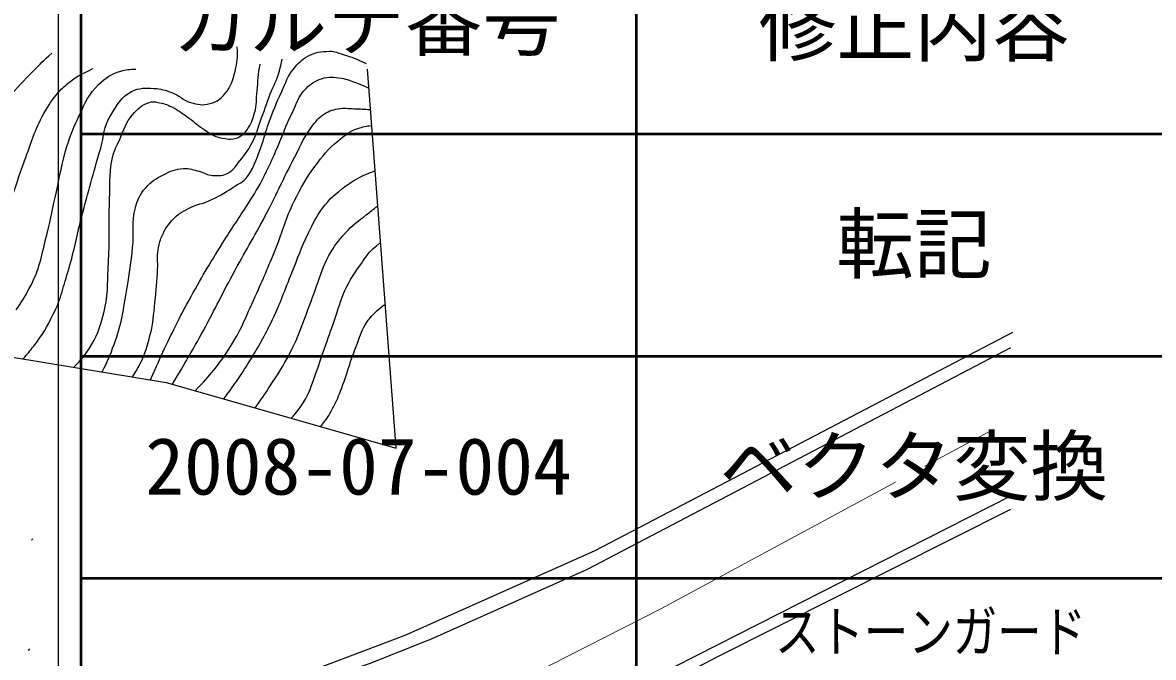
# Model space of a CAD drawing. Units: millimetres, scale not verified. Extents: x 40000 to 680000, y 20000 to 380000.
# Drawn here: x 577382 to 628281, y 313635 to 342208 of the extents above; entities that cross this region are included whole.
import ezdxf
from ezdxf.enums import TextEntityAlignment as Align

# ---------------------------------------------------------------- set-up
doc = ezdxf.new("R2010")
doc.units = ezdxf.units.MM
doc.header["$LTSCALE"] = 1000
doc.linetypes.add('CHAIN', pattern=[18.5, 12, -1.5, 3.5, -1.5])
for name, color, linetype, lineweight in [('M-BGD', 7, 'Continuous', 25), ('M-BMK', 2, 'CHAIN', 13), ('M-TTL-BAND', 7, 'Continuous', 25), ('M-TTL-FRAM', 2, 'Continuous', 50), ('M-TTL-LINE', 7, 'Continuous', 50)]:
    doc.layers.add(name, color=color, linetype=linetype, lineweight=lineweight)
doc.layers.add('M-TTL-TXT', color=7, linetype='Continuous')
doc.styles.add('ＭＳ ゴシック', font='')
doc.styles.get('ＭＳ ゴシック').set_extended_font_data('MS Gothic')

msp = doc.modelspace()

# ---------------------------------------------------------------- linework, layer by layer
at = {"layer": 'M-BGD'}
for p, q in [((577774, 318905), (577845, 318976)), ((577640, 313943), (577711, 314014))]:
    msp.add_line(p, q, dxfattribs=at)
for points in [[(533147, 308971), (551618, 315318), (559230, 318846), (569230, 326399), (575543, 327369), (583841, 326009), (594196, 323054), (592904, 340119)], [(586581, 311881), (588168, 312350), (590792, 313196), (594602, 314636), (603154, 318446), (621950, 328267)], [(586495, 311290), (589776, 312265), (592994, 313366), (595788, 314466), (602815, 317599), (621865, 327590)], [(551592, 300581), (554132, 300496), (559381, 300496), (562514, 300581), (566154, 300835), (569372, 301174), (573690, 301766), (578939, 302782), (582918, 303798), (586982, 304984), (591724, 306677), (592570, 307016), (594179, 307524), (601376, 310656), (604847, 312265), (621865, 320901)], [(551592, 300073), (557772, 299904), (561074, 299988), (564207, 300158), (570303, 300750), (577923, 302020), (582326, 303036), (585289, 303883), (589946, 305407), (593671, 306762), (597481, 308370), (605016, 311757), (608742, 313704), (621865, 320308)]]:
    msp.add_lwpolyline(points, dxfattribs=at)
for points, knots in [([(577396, 327065), (577634, 327324), (577699, 327411), (577879, 327644), (578283, 328165), (578466, 328493), (578761, 329082), (579138, 329836), (579213, 330318), (579457, 331124), (579727, 332018), (579801, 332541), (580037, 333444), (580355, 334663), (580547, 335343), (580895, 336553), (581060, 337127), (581016, 337512), (581336, 338015), (581640, 338492), (581783, 338851), (582288, 339106), (582639, 339283), (582892, 339266), (583285, 339245), (583610, 339227), (583791, 339169), (584097, 339059), (584444, 338935), (584577, 338718), (584933, 338618), (585265, 338525), (585483, 338464), (585814, 338560), (586116, 338648), (586285, 338760), (586487, 339001), (586768, 339337), (586842, 339598), (586951, 340022), (587058, 340436), (587055, 340630), (587044, 341113)], [0, 0, 0, 0, 1, 1, 1, 2, 2, 2, 3, 3, 3, 4, 4, 4, 5, 5, 5, 6, 6, 6, 7, 7, 7, 8, 8, 8, 9, 9, 9, 10, 10, 10, 11, 11, 11, 12, 12, 12, 13, 13, 13, 14, 14, 14, 14]), ([(565049, 340509), (565263, 339060), (565331, 338649), (565582, 337470), (565885, 336049), (566031, 335237), (566533, 333874), (566896, 332889), (567145, 332333), (567763, 331484), (568047, 331094), (568255, 330877), (568691, 330672), (569020, 330517), (569256, 330588), (569619, 330602), (570050, 330619), (570299, 330635), (570710, 330765), (571209, 330922), (571450, 331124), (571870, 331437), (572476, 331890), (572795, 332189), (573262, 332783), (573713, 333356), (573880, 333739), (574260, 334361), (574681, 335051), (574907, 335444), (575304, 336147), (575878, 337165), (576067, 337816), (576742, 338769), (577128, 339314), (577412, 339568), (577879, 340045), (578189, 340361), (578296, 340467), (578691, 340834)], [0, 0, 0, 0, 1, 1, 1, 2, 2, 2, 3, 3, 3, 4, 4, 4, 5, 5, 5, 6, 6, 6, 7, 7, 7, 8, 8, 8, 9, 9, 9, 10, 10, 10, 11, 11, 11, 12, 12, 12, 13, 13, 13, 13]), ([(580963, 326481), (581243, 327036), (581314, 327225), (581499, 327719), (581858, 328683), (581909, 329273), (582086, 330286), (582209, 330983), (582255, 331378), (582334, 332081), (582412, 332779), (582267, 333199), (582458, 333875), (582565, 334255), (582653, 334483), (582922, 334772), (583187, 335057), (583376, 335190), (583726, 335360), (584056, 335520), (584257, 335620), (584623, 335638), (584905, 335652), (585061, 335581), (585335, 335515), (585572, 335457), (585688, 335342), (585933, 335329), (586218, 335314), (586410, 335304), (586655, 335453), (586893, 335597), (586978, 335748), (587150, 335968), (587422, 336317), (587579, 336517), (587768, 336917), (587915, 337228), (587959, 337419), (588078, 337742), (588258, 338232), (588345, 338512), (588531, 339000), (588686, 339405), (588829, 339613), (588944, 340031), (589001, 340238), (589022, 340315), (589068, 340567)], [0, 0, 0, 0, 1, 1, 1, 2, 2, 2, 3, 3, 3, 4, 4, 4, 5, 5, 5, 6, 6, 6, 7, 7, 7, 8, 8, 8, 9, 9, 9, 10, 10, 10, 11, 11, 11, 12, 12, 12, 13, 13, 13, 14, 14, 14, 15, 15, 15, 16, 16, 16, 16]), ([(582329, 326257), (582504, 326527), (582552, 326620), (582674, 326863), (582916, 327343), (582991, 327642), (583128, 328162), (583273, 328713), (583273, 329039), (583334, 329606), (583398, 330200), (583425, 330535), (583458, 331132), (583476, 331462), (583429, 331651), (583479, 331978), (583515, 332217), (583547, 332354), (583644, 332576), (583799, 332932), (583929, 333122), (584200, 333401), (584448, 333655), (584647, 333735), (584963, 333896), (585261, 334046), (585465, 334043), (585768, 334184), (586202, 334388), (586443, 334514), (586840, 334782), (587107, 334963), (587316, 335013), (587500, 335277), (587861, 335795), (587945, 336159), (588160, 336752), (588287, 337102), (588325, 337309), (588449, 337659), (588653, 338235), (588790, 338549), (589047, 339103), (589238, 339515), (589300, 339780), (589583, 340134), (589790, 340393), (589936, 340525), (590223, 340691), (590559, 340887), (590803, 340900), (591192, 340918), (591440, 340930), (591572, 340841), (591811, 340774), (592228, 340655), (592372, 340576), (592842, 340361)], [0, 0, 0, 0, 1, 1, 1, 2, 2, 2, 3, 3, 3, 4, 4, 4, 5, 5, 5, 6, 6, 6, 7, 7, 7, 8, 8, 8, 9, 9, 9, 10, 10, 10, 11, 11, 11, 12, 12, 12, 13, 13, 13, 14, 14, 14, 15, 15, 15, 16, 16, 16, 17, 17, 17, 18, 18, 18, 19, 19, 19, 19]), ([(576093, 332696), (576456, 333367), (576560, 333570), (576812, 334152), (577114, 334849), (577192, 335275), (577462, 335985), (577782, 336828), (577905, 337331), (578343, 338120), (578563, 338514), (578703, 338731), (579000, 339071), (579176, 339272), (579295, 339367), (579503, 339535), (579870, 339830), (580053, 339897), (580547, 340138)], [0, 0, 0, 0, 1, 1, 1, 2, 2, 2, 3, 3, 3, 4, 4, 4, 5, 5, 5, 6, 6, 6, 6]), ([(577090, 329285), (577433, 329762), (577532, 329943), (577763, 330393), (578197, 331237), (578246, 331795), (578482, 332714), (578670, 333442), (578734, 333860), (578900, 334593), (579077, 335373), (579127, 335824), (579364, 336588), (579546, 337175), (579675, 337498), (579944, 338050), (580220, 338618), (580339, 338991), (580803, 339419), (581137, 339728), (581361, 339903), (581800, 340022), (582056, 340091), (582179, 340112), (582473, 340115)], [0, 0, 0, 0, 1, 1, 1, 2, 2, 2, 3, 3, 3, 4, 4, 4, 5, 5, 5, 6, 6, 6, 7, 7, 7, 8, 8, 8, 8]), ([(579681, 326691), (580030, 327046), (580146, 327189), (580385, 327551), (580731, 328077), (580843, 328430), (581011, 329036), (581255, 329914), (581188, 330447), (581243, 331356), (581305, 332370), (581244, 332941), (581290, 333955), (581328, 334808), (581248, 335302), (581429, 336136), (581502, 336470), (581616, 336635), (581754, 336948), (581952, 337397), (582009, 337694), (582334, 338062), (582574, 338333), (582734, 338498), (583076, 338618), (583222, 338669), (583318, 338640), (583471, 338618), (583726, 338583), (583866, 338525), (584097, 338410), (584385, 338266), (584529, 338153), (584793, 337969), (585074, 337773), (585206, 337628), (585489, 337435), (585711, 337284), (585836, 337193), (586082, 337087), (586235, 337021), (586331, 337010), (586495, 336984), (586634, 336962), (586716, 336951), (586856, 336974), (586978, 336994), (587047, 337016), (587155, 337077), (587308, 337164), (587378, 337245), (587485, 337386), (587683, 337647), (587728, 337839), (587825, 338152), (587938, 338518), (587890, 338746), (587933, 339126), (587987, 339598), (587971, 339869), (588072, 340333)], [0, 0, 0, 0, 1, 1, 1, 2, 2, 2, 3, 3, 3, 4, 4, 4, 5, 5, 5, 6, 6, 6, 7, 7, 7, 8, 8, 8, 9, 9, 9, 10, 10, 10, 11, 11, 11, 12, 12, 12, 13, 13, 13, 14, 14, 14, 15, 15, 15, 16, 16, 16, 17, 17, 17, 18, 18, 18, 19, 19, 19, 20, 20, 20, 20]), ([(583139, 326124), (583441, 326821), (583526, 327006), (583788, 327564), (584183, 328405), (584415, 328872), (584860, 329688), (585424, 330722), (585769, 331285), (586386, 332287), (586784, 332932), (587037, 333274), (587438, 333916), (587728, 334379), (587907, 334629), (588160, 335112), (588470, 335703), (588611, 336050), (588882, 336659), (589125, 337207), (589211, 337536), (589480, 338072), (589716, 338542), (589774, 338869), (590140, 339247), (590364, 339479), (590538, 339572), (590841, 339681), (591168, 339797), (591385, 339749), (591728, 339701), (592003, 339663), (592148, 339592), (592409, 339495), (592632, 339411), (592710, 339376), (592970, 339252)], [0, 0, 0, 0, 1, 1, 1, 2, 2, 2, 3, 3, 3, 4, 4, 4, 5, 5, 5, 6, 6, 6, 7, 7, 7, 8, 8, 8, 9, 9, 9, 10, 10, 10, 11, 11, 11, 12, 12, 12, 12]), ([(584125, 325928), (584761, 326996), (584927, 327281), (585417, 328162), (586006, 329220), (586285, 329840), (586861, 330905), (587413, 331927), (587760, 332478), (588304, 333504), (588803, 334442), (589022, 334999), (589521, 335937), (589850, 336555), (589971, 336943), (590388, 337505), (590557, 337734), (590656, 337867), (590882, 338041), (591117, 338221), (591293, 338272), (591584, 338330), (591868, 338386), (592036, 338338), (592326, 338330), (592606, 338322), (592700, 338315), (593043, 338290)], [0, 0, 0, 0, 1, 1, 1, 2, 2, 2, 3, 3, 3, 4, 4, 4, 5, 5, 5, 6, 6, 6, 7, 7, 7, 8, 8, 8, 9, 9, 9, 9]), ([(585155, 325634), (585886, 326421), (586126, 326696), (586634, 327461), (587218, 328340), (587406, 328917), (587851, 329874), (588239, 330709), (588429, 331188), (588779, 332039), (589117, 332863), (589208, 333366), (589604, 334164), (589925, 334811), (590113, 335178), (590552, 335752), (590910, 336218), (591104, 336499), (591563, 336865), (591892, 337127), (592072, 337309), (592471, 337443), (592708, 337522), (592817, 337549), (593097, 337577)], [0, 0, 0, 0, 1, 1, 1, 2, 2, 2, 3, 3, 3, 4, 4, 4, 5, 5, 5, 6, 6, 6, 7, 7, 7, 8, 8, 8, 8]), ([(586438, 325268), (587003, 326046), (587165, 326271), (587583, 326945), (588029, 327665), (588268, 328079), (588634, 328843), (589018, 329644), (589162, 330125), (589501, 330946), (589790, 331647), (589908, 332060), (590243, 332741), (590465, 333190), (590586, 333449), (590882, 333854), (591205, 334296), (591454, 334497), (591893, 334824), (592194, 335048), (592379, 335156), (592718, 335319), (592922, 335416), (592997, 335450), (593250, 335545)], [0, 0, 0, 0, 1, 1, 1, 2, 2, 2, 3, 3, 3, 4, 4, 4, 5, 5, 5, 6, 6, 6, 7, 7, 7, 8, 8, 8, 8]), ([(587846, 324866), (588234, 325406), (588340, 325559), (588634, 326017), (588997, 326582), (589203, 326900), (589501, 327502), (589791, 328088), (589903, 328440), (590140, 329049), (590336, 329553), (590422, 329844), (590614, 330348), (590822, 330892), (590890, 331221), (591171, 331730), (591408, 332159), (591591, 332372), (591914, 332741), (592237, 333110), (592479, 333259), (592862, 333566), (593058, 333722), (593124, 333775), (593370, 333958)], [0, 0, 0, 0, 1, 1, 1, 2, 2, 2, 3, 3, 3, 4, 4, 4, 5, 5, 5, 6, 6, 6, 7, 7, 7, 8, 8, 8, 8]), ([(589475, 324401), (589744, 324697), (589829, 324810), (590016, 325100), (590302, 325542), (590364, 325845), (590552, 326337), (590729, 326799), (590802, 327067), (590965, 327533), (591140, 328033), (591242, 328312), (591419, 328812), (591604, 329335), (591661, 329648), (591893, 330152), (592125, 330658), (592314, 330914), (592635, 331369), (592824, 331636), (592909, 331809), (593151, 332029), (593278, 332144), (593330, 332190), (593496, 332301)], [0, 0, 0, 0, 1, 1, 1, 2, 2, 2, 3, 3, 3, 4, 4, 4, 5, 5, 5, 6, 6, 6, 7, 7, 7, 8, 8, 8, 8]), ([(590802, 324023), (591069, 324384), (591157, 324498), (591336, 324831), (591495, 325127), (591565, 325302), (591687, 325615), (592011, 326451), (592118, 326947), (592450, 327781), (592601, 328159), (592647, 328398), (592883, 328729), (593039, 328948), (593138, 329065), (593337, 329245), (593473, 329368), (593528, 329412), (593705, 329537)], [0, 0, 0, 0, 1, 1, 1, 2, 2, 2, 3, 3, 3, 4, 4, 4, 5, 5, 5, 6, 6, 6, 6])]:
    msp.add_open_spline(points, degree=3, knots=knots, dxfattribs=at)
at = {"layer": 'M-BMK'}
msp.add_lwpolyline([(571868, 303955), (575806, 304645), (578600, 305238), (581479, 306000), (586813, 307608), (591046, 308963), (593163, 309725), (597481, 311588), (601122, 313281), (606117, 315821), (621950, 324372)], dxfattribs=at)
at = {"layer": 'M-TTL-BAND'}
msp.add_line((579000, 20000), (579000, 370000), dxfattribs=at)
at = {"layer": 'M-TTL-FRAM'}
msp.add_line((580000, 347197), (580000, 287197), dxfattribs=at)
at = {"layer": 'M-TTL-LINE'}
for p, q in [((605000, 347197), (605000, 287197)), ((580000, 337197), (680000, 337197)), ((580000, 327197), (680000, 327197)), ((580000, 317197), (680000, 317197))]:
    msp.add_line(p, q, dxfattribs=at)

# ---------------------------------------------------------------- texts
at = {"layer": 'M-TTL-TXT', "style": 'ＭＳ ゴシック'}
for s, p in [('カルテ番号', (592839, 342277)), ('修正内容', (617509, 342023)), ('転記', (617500, 332245)), ('ベクタ変換', (617500, 322245)), ('2008-07-004', (592500, 322245))]:
    msp.add_text(s, height=2566, dxfattribs=at).set_placement(p, align=Align.MIDDLE_CENTER)
at = {"layer": 'M-TTL-TXT', "style": 'ＭＳ ゴシック', "width": 0.8}
msp.add_text('ストーンガード', height=1833, dxfattribs=at).set_placement((618251, 314794), align=Align.MIDDLE_CENTER)

doc.saveas('drawing.dxf')
